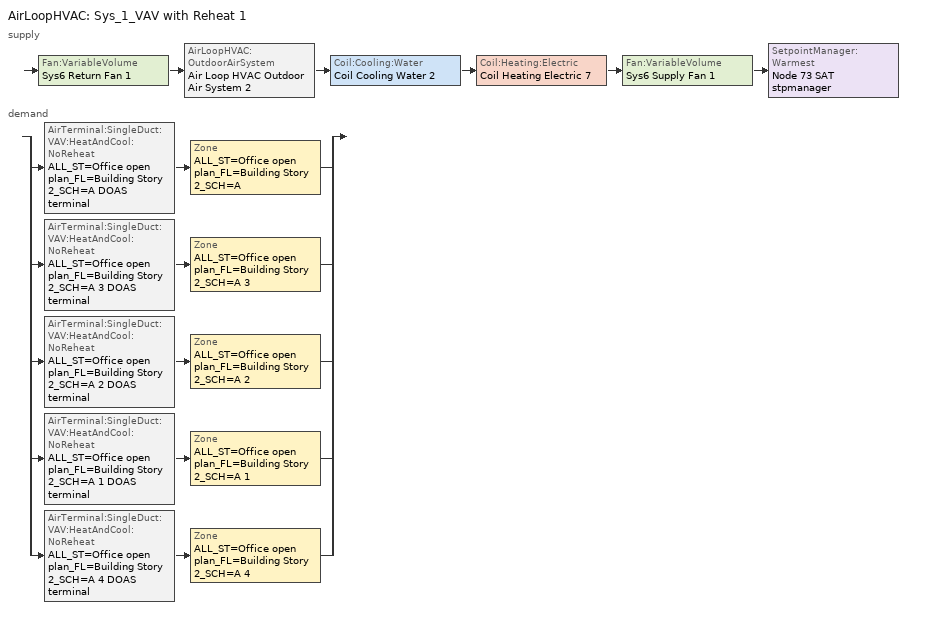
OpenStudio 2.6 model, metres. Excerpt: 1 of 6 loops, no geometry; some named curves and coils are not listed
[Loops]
AirLoopHVAC 'Sys_1_VAV with Reheat 1'
 supply: Fan:VariableVolume 'Sys6 Return Fan 1' > AirLoopHVAC:OutdoorAirSystem 'Air Loop HVAC Outdoor Air System 2' > Coil:Cooling:Water 'Coil Cooling Water 2' > Coil:Heating:Electric 'Coil Heating Electric 7' > Fan:VariableVolume 'Sys6 Supply Fan 1' > SetpointManager:Warmest 'Node 73 SAT stpmanager'
 demand: split
  | AirTerminal:SingleDuct:VAV:HeatAndCool:NoReheat 'ALL_ST=Office open plan_FL=Building Story 2_SCH=A DOAS terminal' > Zone 'ALL_ST=Office open plan_FL=Building Story 2_SCH=A'
  | AirTerminal:SingleDuct:VAV:HeatAndCool:NoReheat 'ALL_ST=Office open plan_FL=Building Story 2_SCH=A 3 DOAS terminal' > Zone 'ALL_ST=Office open plan_FL=Building Story 2_SCH=A 3'
  | AirTerminal:SingleDuct:VAV:HeatAndCool:NoReheat 'ALL_ST=Office open plan_FL=Building Story 2_SCH=A 2 DOAS terminal' > Zone 'ALL_ST=Office open plan_FL=Building Story 2_SCH=A 2'
  | AirTerminal:SingleDuct:VAV:HeatAndCool:NoReheat 'ALL_ST=Office open plan_FL=Building Story 2_SCH=A 1 DOAS terminal' > Zone 'ALL_ST=Office open plan_FL=Building Story 2_SCH=A 1'
  | AirTerminal:SingleDuct:VAV:HeatAndCool:NoReheat 'ALL_ST=Office open plan_FL=Building Story 2_SCH=A 4 DOAS terminal' > Zone 'ALL_ST=Office open plan_FL=Building Story 2_SCH=A 4'
[Sizing:Zone] Zone Cooling Design Supply Air Temperature Input Method=SupplyAirTemperature; Zone Cooling Design Supply Air Temperature Difference {deltaC}=11.11; Zone Heating Design Supply Air Temperature Input Method=SupplyAirTemperature; Zone Heating Design Supply Air Temperature Difference {deltaC}=11.11; Zone Cooling Design Supply Air Humidity Ratio {kg-H2O/kg-air}=0.0085; Zone Heating Design Supply Air Humidity Ratio {kg-H2O/kg-air}=0.008; Cooling Design Air Flow Method=DesignDay; Heating Design Air Flow Method=DesignDay; Account for Dedicated Outdoor Air System=No; Dedicated Outdoor Air System Control Strategy=NeutralSupplyAir; Dedicated Outdoor Air Low Setpoint Temperature for Design {C}=autosize; Dedicated Outdoor Air High Setpoint Temperature for Design {C}=autosize
Name | Zone Cooling Design Supply Air Temperature {C} | Zone Heating Design Supply Air Temperature {C} | Zone Heating Sizing Factor | Zone Cooling Sizing Factor
ALL_ST=Office open plan_FL=Building Story 2_SCH=A; ALL_ST=Office open plan_FL=Building Story 2_SCH=A 1; ALL_ST=Office open plan_FL=Building Story 2_SCH=A 2; ALL_ST=Office open plan_FL=Building Story 2_SCH=A 3; ALL_ST=Office open plan_FL=Building Story 2_SCH=A 4 | 13 | 43 | 1.3 | 1.1
ALL_ST=- undefined -_FL=Building Story 2_SCH=A; ALL_ST=- undefined -_FL=Building Story 1_SCH=A; ALL_ST=- undefined -_FL=Building Story 3_SCH=A | 14 | 40
[Zone equipment]
ALL_ST=Office open plan_FL=Building Story 2_SCH=A: ALL_ST=Office open plan_FL=Building Story 2_SCH=A DOAS terminal, Zone HVAC Baseboard Convective Electric 6, Zone HVAC Terminal Unit Variable Refrigerant Flow 6
ALL_ST=Office open plan_FL=Building Story 2_SCH=A 1: ALL_ST=Office open plan_FL=Building Story 2_SCH=A 1 DOAS terminal, Zone HVAC Baseboard Convective Electric 9, Zone HVAC Terminal Unit Variable Refrigerant Flow 9
ALL_ST=Office open plan_FL=Building Story 2_SCH=A 2: ALL_ST=Office open plan_FL=Building Story 2_SCH=A 2 DOAS terminal, Zone HVAC Baseboard Convective Electric 8, Zone HVAC Terminal Unit Variable Refrigerant Flow 8
ALL_ST=Office open plan_FL=Building Story 2_SCH=A 3: ALL_ST=Office open plan_FL=Building Story 2_SCH=A 3 DOAS terminal, Zone HVAC Baseboard Convective Electric 7, Zone HVAC Terminal Unit Variable Refrigerant Flow 7
ALL_ST=Office open plan_FL=Building Story 2_SCH=A 4: ALL_ST=Office open plan_FL=Building Story 2_SCH=A 4 DOAS terminal, Zone HVAC Baseboard Convective Electric 10, Zone HVAC Terminal Unit Variable Refrigerant Flow 10
[AirLoopHVAC]
Sys_1_VAV with Reheat 1: Availability Schedule=Sys_6_VAV with Reheat 1 Occ Sch; Design Supply Air Flow Rate {m3/s}=AutoSize
[Sizing:System]
Sys_1_VAV with Reheat 1: Type of Load to Size On=VentilationRequirement; Design Outdoor Air Flow Rate {m3/s}=Autosize; Minimum System Air Flow Ratio=0.3; Preheat Design Temperature {C}=7; Preheat Design Humidity Ratio {kg-H2O/kg-Air}=0.008; Precool Design Temperature {C}=12.8; Precool Design Humidity Ratio {kg-H2O/kg-Air}=0.008; Central Cooling Design Supply Air Temperature {C}=13; Central Heating Design Supply Air Temperature {C}=13.1; Sizing Option=NonCoincident; 100% Outdoor Air in Cooling=Yes; 100% Outdoor Air in Heating=Yes; Central Cooling Design Supply Air Humidity Ratio {kg-H2O/kg-Air}=0.0085; Central Heating Design Supply Air Humidity Ratio {kg-H2O/kg-Air}=0.008; Cooling Design Air Flow Method=DesignDay; Cooling Design Air Flow Rate {m3/s}=0; Heating Design Air Flow Method=DesignDay; Heating Design Air Flow Rate {m3/s}=0; System Outdoor Air Method=ZoneSum; Zone Maximum Outdoor Air Fraction=1; Cooling Supply Air Flow Rate Per Floor Area {m3/s-m2}=0.00996765; Cooling Fraction of Autosized Cooling Supply Air Flow Rate=1; Cooling Supply Air Flow Rate Per Unit Cooling Capacity {m3/s-W}=3.94755e-05; Heating Supply Air Flow Rate Per Floor Area {m3/s-m2}=0.00996765; Heating Fraction of Autosized Heating Supply Air Flow Rate=1; Heating Fraction of Autosized Cooling Supply Air Flow Rate=1; Heating Supply Air Flow Rate Per Unit Heating Capacity {m3/s-W}=3.15882e-05; Cooling Design Capacity Method=CoolingDesignCapacity; Cooling Design Capacity {W}=autosize; Cooling Design Capacity Per Floor Area {W/m2}=234.7; Fraction of Autosized Cooling Design Capacity=1; Heating Design Capacity Method=HeatingDesignCapacity; Heating Design Capacity {W}=autosize; Heating Design Capacity Per Floor Area {W/m2}=157; Fraction of Autosized Heating Design Capacity=1; Central Cooling Capacity Control Method=OnOff
[Fan:VariableVolume] Availability Schedule=Always On Discrete; Fan Efficiency=0.72; Maximum Flow Rate {m3/s}=Autosize; Fan Power Minimum Flow Rate Input Method=Fraction; Fan Power Minimum Flow Fraction=0.68; Fan Power Minimum Air Flow Rate {m3/s}=0; Motor In Airstream Fraction=1; Fan Power Coefficient 1=-2.4176; Fan Power Coefficient 2=9.5874; Fan Power Coefficient 3=-11.559; Fan Power Coefficient 4=5.4009; Fan Power Coefficient 5=0
Name | Pressure Rise {Pa} | Motor Efficiency
Sys6 Supply Fan 1 | 1000 | 0.8461
Sys6 Return Fan 1 | 250 | 0.4615
[Coil:Heating:Electric]
Coil Heating Electric 7: Availability Schedule=Always On Discrete
[Controller:OutdoorAir]
Controller Outdoor Air 2: Minimum Outdoor Air Flow Rate {m3/s}=autosize; Maximum Outdoor Air Flow Rate {m3/s}=Autosize; Economizer Control Type=DifferentialEnthalpy; Economizer Control Action Type=ModulateFlow; Lockout Type=NoLockout; Minimum Limit Type=FixedMinimum; Minimum Outdoor Air Schedule=Sys_6_VAV with Reheat 1 Occ Sch; Controller Mechanical Ventilation=Controller Mechanical Ventilation 2; High Humidity Control=No; Heat Recovery Bypass Control Type=BypassWhenWithinEconomizerLimits
[Controller:MechanicalVentilation]
Controller Mechanical Ventilation 2: Availability Schedule=Always On Discrete; System Outdoor Air Method=ZoneSum
[AirLoopHVAC:OutdoorAirSystem]
Air Loop HVAC Outdoor Air System 2: Controller=Controller Outdoor Air 2
[ZoneHVAC:Baseboard:Convective:Electric] Availability Schedule=Always On Discrete; Nominal Capacity {W}=autosize; Efficiency=1
Zone HVAC Baseboard Convective Electric 6; Zone HVAC Baseboard Convective Electric 7; Zone HVAC Baseboard Convective Electric 8; Zone HVAC Baseboard Convective Electric 9; Zone HVAC Baseboard Convective Electric 10
[AvailabilityManager:NightCycle] Control Type=CycleOnAny; Thermostat Tolerance {deltaC}=1; Cycling Run Time {s}=3600
Availability Manager Night Cycle 1; Availability Manager Night Cycle 2; Availability Manager Night Cycle 3
[Fan:OnOff] Availability Schedule=Always On Discrete; Fan Efficiency=0.72; Pressure Rise {Pa}=300; Maximum Flow Rate {m3/s}=autosize; Motor Efficiency=0.8; Motor In Airstream Fraction=1
Name | Fan Power Ratio Function of Speed Ratio Curve | Fan Efficiency Ratio Function of Speed Ratio Curve
Zone HVAC Terminal Unit Variable Refrigerant Flow 6 Fan | Fan On Off Power Curve 6 | Fan On Off Efficiency Curve 6
Zone HVAC Terminal Unit Variable Refrigerant Flow 7 Fan | Fan On Off Power Curve 7 | Fan On Off Efficiency Curve 7
Zone HVAC Terminal Unit Variable Refrigerant Flow 8 Fan | Fan On Off Power Curve 8 | Fan On Off Efficiency Curve 8
Zone HVAC Terminal Unit Variable Refrigerant Flow 9 Fan | Fan On Off Power Curve 9 | Fan On Off Efficiency Curve 9
Zone HVAC Terminal Unit Variable Refrigerant Flow 10 Fan | Fan On Off Power Curve 10 | Fan On Off Efficiency Curve 10
[SetpointManager:Warmest]
Node 73 SAT stpmanager: Control Variable=Temperature; Minimum Setpoint Temperature {C}=12; Maximum Setpoint Temperature {C}=35; Strategy=MaximumTemperature
[AirTerminal:SingleDuct:VAV:HeatAndCool:NoReheat] Availability Schedule=Always On Discrete; Maximum Air Flow Rate {m3/s}=autosize; Zone Minimum Air Flow Fraction=0
ALL_ST=Office open plan_FL=Building Story 2_SCH=A DOAS terminal; ALL_ST=Office open plan_FL=Building Story 2_SCH=A 3 DOAS terminal; ALL_ST=Office open plan_FL=Building Story 2_SCH=A 2 DOAS terminal; ALL_ST=Office open plan_FL=Building Story 2_SCH=A 1 DOAS terminal; ALL_ST=Office open plan_FL=Building Story 2_SCH=A 4 DOAS terminal
[AirConditioner:VariableRefrigerantFlow] Availability Schedule=Always On Discrete; Rated Total Cooling Capacity {W}=autosize; Rated Cooling COP {W/W}=3.7; Minimum Outdoor Temperature in Cooling Mode {C}=-5; Maximum Outdoor Temperature in Cooling Mode {C}=43; Rated Total Heating Capacity {W}=autosize; Rated Total Heating Capacity Sizing Ratio {W/W}=1; Rated Heating COP {W/W}=4.2; Minimum Outdoor Temperature in Heating Mode {C}=-20; Maximum Outdoor Temperature in Heating Mode {C}=30; Heating Performance Curve Outdoor Temperature Type=WetBulbTemperature; Minimum Heat Pump Part-Load Ratio=0.25; Master Thermostat Priority Control Type=LoadPriority; Heat Pump Waste Heat Recovery=Yes; Equivalent Piping Length used for Piping Correction Factor in Cooling Mode {m}=30; Vertical Height used for Piping Correction Factor {m}=10; Piping Correction Factor for Height in Cooling Mode Coefficient=-0.000386; Equivalent Piping Length used for Piping Correction Factor in Heating Mode {m}=30; Piping Correction Factor for Height in Heating Mode Coefficient=0; Crankcase Heater Power per Compressor {W}=15; Number of Compressors=3; Ratio of Compressor Size to Total Compressor Capacity=0.33; Maximum Outdoor Dry-bulb Temperature for Crankcase Heater {C}=7; Defrost Strategy=Resistive; Defrost Control=Timed; Defrost Time Period Fraction=0.058333; Resistive Defrost Heater Capacity {W}=1e-007; Maximum Outdoor Dry-bulb Temperature for Defrost Operation {C}=7; Water Condenser Volume Flow Rate {m3/s}=autosize; Evaporative Condenser Effectiveness=0.9; Evaporative Condenser Air Flow Rate {m3/s}=autosize; Evaporative Condenser Pump Rated Power Consumption {W}=autosize; Basin Heater Capacity {W/K}=0; Basin Heater Setpoint Temperature {C}=2; Fuel Type=Electricity; Minimum Outdoor Temperature in Heat Recovery Mode {C}=0; Maximum Outdoor Temperature in Heat Recovery Mode {C}=20; Initial Heat Recovery Cooling Capacity Fraction=0.5; Heat Recovery Cooling Capacity Time Constant {hr}=0.083; Initial Heat Recovery Cooling Energy Fraction=1; Heat Recovery Cooling Energy Time Constant {hr}=0; Initial Heat Recovery Heating Capacity Fraction=0.5; Heat Recovery Heating Capacity Time Constant {hr}=0.083; Initial Heat Recovery Heating Energy Fraction=0.5; Heat Recovery Heating Energy Time Constant {hr}=0
Name | Cooling Capacity Ratio Modifier Function of Low Temperature Curve | Cooling Capacity Ratio Boundary Curve | Cooling Capacity Ratio Modifier Function of High Temperature Curve | Cooling Energy Input Ratio Modifier Function of Low Temperature Curve | Cooling Energy Input Ratio Boundary Curve | Cooling Energy Input Ratio Modifier Function of High Temperature Curve | Cooling Energy Input Ratio Modifier Function of Low Part-Load Ratio Curve | Cooling Energy Input Ratio Modifier Function of High Part-Load Ratio Curve | Cooling Combination Ratio Correction Factor Curve | Cooling Part-Load Fraction Correlation Curve | Heating Capacity Ratio Modifier Function of Low Temperature Curve | Heating Capacity Ratio Boundary Curve | Heating Capacity Ratio Modifier Function of High Temperature Curve | Heating Energy Input Ratio Modifier Function of Low Temperature Curve | Heating Energy Input Ratio Boundary Curve | Heating Energy Input Ratio Modifier Function of High Temperature Curve | Heating Energy Input Ratio Modifier Function of Low Part-Load Ratio Curve | Heating Energy Input Ratio Modifier Function of High Part-Load Ratio Curve | Heating Combination Ratio Correction Factor Curve | Heating Part-Load Fraction Correlation Curve | Piping Correction Factor for Length in Cooling Mode Curve
Air Conditioner Variable Refrigerant Flow 1 | Air Conditioner Variable Refrigerant Flow 1 VRFCoolCapFT | Air Conditioner Variable Refrigerant Flow 1 VRFCoolCapFTBoundary | Air Conditioner Variable Refrigerant Flow 1 VRFCoolCapFTHi | Air Conditioner Variable Refrigerant Flow 1 VRFCoolEIRFT | Air Conditioner Variable Refrigerant Flow 1 VRFCoolEIRFTBoundary | Air Conditioner Variable Refrigerant Flow 1 VRFCoolEIRFTHi | Air Conditioner Variable Refrigerant Flow 1 CoolingEIRLowPLR | Air Conditioner Variable Refrigerant Flow 1 CoolingEIRHiPLR | Air Conditioner Variable Refrigerant Flow 1 CoolingCombRatio | Air Conditioner Variable Refrigerant Flow 1 VRFCPLFFPLR | Air Conditioner Variable Refrigerant Flow 1 VRFHeatCapFT | Air Conditioner Variable Refrigerant Flow 1 VRFHeatCapFTBoundary | Air Conditioner Variable Refrigerant Flow 1 VRFHeatCapFTHi | Air Conditioner Variable Refrigerant Flow 1 VRFHeatEIRFT | Air Conditioner Variable Refrigerant Flow 1 VRFHeatEIRFTBoundary | Air Conditioner Variable Refrigerant Flow 1 VRFHeatEIRFTHi | Air Conditioner Variable Refrigerant Flow 1 HeatingEIRLowPLR | Air Conditioner Variable Refrigerant Flow 1 HeatingEIRHiPLR | Air Conditioner Variable Refrigerant Flow 1 HeatingCombRatio | Air Conditioner Variable Refrigerant Flow 1 VRFCPLFFPLR | Air Conditioner Variable Refrigerant Flow 1 CoolingLengthCorrectionFactor
Air Conditioner Variable Refrigerant Flow 2 | Air Conditioner Variable Refrigerant Flow 2 VRFCoolCapFT | Air Conditioner Variable Refrigerant Flow 2 VRFCoolCapFTBoundary | Air Conditioner Variable Refrigerant Flow 2 VRFCoolCapFTHi | Air Conditioner Variable Refrigerant Flow 2 VRFCoolEIRFT | Air Conditioner Variable Refrigerant Flow 2 VRFCoolEIRFTBoundary | Air Conditioner Variable Refrigerant Flow 2 VRFCoolEIRFTHi | Air Conditioner Variable Refrigerant Flow 2 CoolingEIRLowPLR | Air Conditioner Variable Refrigerant Flow 2 CoolingEIRHiPLR | Air Conditioner Variable Refrigerant Flow 2 CoolingCombRatio | Air Conditioner Variable Refrigerant Flow 2 VRFCPLFFPLR | Air Conditioner Variable Refrigerant Flow 2 VRFHeatCapFT | Air Conditioner Variable Refrigerant Flow 2 VRFHeatCapFTBoundary | Air Conditioner Variable Refrigerant Flow 2 VRFHeatCapFTHi | Air Conditioner Variable Refrigerant Flow 2 VRFHeatEIRFT | Air Conditioner Variable Refrigerant Flow 2 VRFHeatEIRFTBoundary | Air Conditioner Variable Refrigerant Flow 2 VRFHeatEIRFTHi | Air Conditioner Variable Refrigerant Flow 2 HeatingEIRLowPLR | Air Conditioner Variable Refrigerant Flow 2 HeatingEIRHiPLR | Air Conditioner Variable Refrigerant Flow 2 HeatingCombRatio | Air Conditioner Variable Refrigerant Flow 2 VRFCPLFFPLR | Air Conditioner Variable Refrigerant Flow 2 CoolingLengthCorrectionFactor
Air Conditioner Variable Refrigerant Flow 3 | Air Conditioner Variable Refrigerant Flow 3 VRFCoolCapFT | Air Conditioner Variable Refrigerant Flow 3 VRFCoolCapFTBoundary | Air Conditioner Variable Refrigerant Flow 3 VRFCoolCapFTHi | Air Conditioner Variable Refrigerant Flow 3 VRFCoolEIRFT | Air Conditioner Variable Refrigerant Flow 3 VRFCoolEIRFTBoundary | Air Conditioner Variable Refrigerant Flow 3 VRFCoolEIRFTHi | Air Conditioner Variable Refrigerant Flow 3 CoolingEIRLowPLR | Air Conditioner Variable Refrigerant Flow 3 CoolingEIRHiPLR | Air Conditioner Variable Refrigerant Flow 3 CoolingCombRatio | Air Conditioner Variable Refrigerant Flow 3 VRFCPLFFPLR | Air Conditioner Variable Refrigerant Flow 3 VRFHeatCapFT | Air Conditioner Variable Refrigerant Flow 3 VRFHeatCapFTBoundary | Air Conditioner Variable Refrigerant Flow 3 VRFHeatCapFTHi | Air Conditioner Variable Refrigerant Flow 3 VRFHeatEIRFT | Air Conditioner Variable Refrigerant Flow 3 VRFHeatEIRFTBoundary | Air Conditioner Variable Refrigerant Flow 3 VRFHeatEIRFTHi | Air Conditioner Variable Refrigerant Flow 3 HeatingEIRLowPLR | Air Conditioner Variable Refrigerant Flow 3 HeatingEIRHiPLR | Air Conditioner Variable Refrigerant Flow 3 HeatingCombRatio | Air Conditioner Variable Refrigerant Flow 3 VRFCPLFFPLR | Air Conditioner Variable Refrigerant Flow 3 CoolingLengthCorrectionFactor
[ZoneHVAC:TerminalUnit:VariableRefrigerantFlow] Terminal Unit Availability schedule=Always On Discrete; Supply Air Flow Rate During Cooling Operation {m3/s}=autosize; Supply Air Flow Rate When No Cooling is Needed {m3/s}=autosize; Supply Air Flow Rate During Heating Operation {m3/s}=autosize; Supply Air Flow Rate When No Heating is Needed {m3/s}=autosize; Outdoor Air Flow Rate During Cooling Operation {m3/s}=autosize; Outdoor Air Flow Rate During Heating Operation {m3/s}=autosize; Outdoor Air Flow Rate When No Cooling or Heating is Needed {m3/s}=autosize; Supply Air Fan Operating Mode Schedule=Always On Discrete; Zone Terminal Unit On Parasitic Electric Energy Use {W}=30; Zone Terminal Unit Off Parasitic Electric Energy Use {W}=20; Rated Total Heating Capacity Sizing Ratio {W/W}=1
Name | Supply Air Fan | Cooling Coil | Heating Coil
Zone HVAC Terminal Unit Variable Refrigerant Flow 6 | Zone HVAC Terminal Unit Variable Refrigerant Flow 6 Fan | Zone HVAC Terminal Unit Variable Refrigerant Flow 6 Cooling Coil | Zone HVAC Terminal Unit Variable Refrigerant Flow 6 Heating Coil
Zone HVAC Terminal Unit Variable Refrigerant Flow 7 | Zone HVAC Terminal Unit Variable Refrigerant Flow 7 Fan | Zone HVAC Terminal Unit Variable Refrigerant Flow 7 Cooling Coil | Zone HVAC Terminal Unit Variable Refrigerant Flow 7 Heating Coil
Zone HVAC Terminal Unit Variable Refrigerant Flow 8 | Zone HVAC Terminal Unit Variable Refrigerant Flow 8 Fan | Zone HVAC Terminal Unit Variable Refrigerant Flow 8 Cooling Coil | Zone HVAC Terminal Unit Variable Refrigerant Flow 8 Heating Coil
Zone HVAC Terminal Unit Variable Refrigerant Flow 9 | Zone HVAC Terminal Unit Variable Refrigerant Flow 9 Fan | Zone HVAC Terminal Unit Variable Refrigerant Flow 9 Cooling Coil | Zone HVAC Terminal Unit Variable Refrigerant Flow 9 Heating Coil
Zone HVAC Terminal Unit Variable Refrigerant Flow 10 | Zone HVAC Terminal Unit Variable Refrigerant Flow 10 Fan | Zone HVAC Terminal Unit Variable Refrigerant Flow 10 Cooling Coil | Zone HVAC Terminal Unit Variable Refrigerant Flow 10 Heating Coil
[Coil:Cooling:DX:VariableRefrigerantFlow] Availability Schedule=Always On Discrete; Rated Total Cooling Capacity {W}=autosize; Rated Sensible Heat Ratio=autosize; Rated Air Flow Rate {m3/s}=autosize
Name | Cooling Capacity Ratio Modifier Function of Temperature Curve | Cooling Capacity Modifier Curve Function of Flow Fraction
Zone HVAC Terminal Unit Variable Refrigerant Flow 6 Cooling Coil | VRFTUCoolCapFT 5 | VRFACCoolCapFFF 5
Zone HVAC Terminal Unit Variable Refrigerant Flow 7 Cooling Coil | VRFTUCoolCapFT 6 | VRFACCoolCapFFF 6
Zone HVAC Terminal Unit Variable Refrigerant Flow 8 Cooling Coil | VRFTUCoolCapFT 7 | VRFACCoolCapFFF 7
Zone HVAC Terminal Unit Variable Refrigerant Flow 9 Cooling Coil | VRFTUCoolCapFT 8 | VRFACCoolCapFFF 8
Zone HVAC Terminal Unit Variable Refrigerant Flow 10 Cooling Coil | VRFTUCoolCapFT 9 | VRFACCoolCapFFF 9
[Coil:Heating:DX:VariableRefrigerantFlow] Availability Schedule=Always On Discrete; Rated Total Heating Capacity {W}=autosize; Rated Air Flow Rate {m3/s}=autosize
Name | Heating Capacity Ratio Modifier Function of Temperature Curve | Heating Capacity Modifier Function of Flow Fraction Curve
Zone HVAC Terminal Unit Variable Refrigerant Flow 6 Heating Coil | Coil Heating DX Variable Refrigerant Flow 1 VRFTUHeatCAPFT 5 | Coil Heating DX Variable Refrigerant Flow 1 VRFACCoolCapFFF 5
Zone HVAC Terminal Unit Variable Refrigerant Flow 7 Heating Coil | Coil Heating DX Variable Refrigerant Flow 1 VRFTUHeatCAPFT 6 | Coil Heating DX Variable Refrigerant Flow 1 VRFACCoolCapFFF 6
Zone HVAC Terminal Unit Variable Refrigerant Flow 8 Heating Coil | Coil Heating DX Variable Refrigerant Flow 1 VRFTUHeatCAPFT 7 | Coil Heating DX Variable Refrigerant Flow 1 VRFACCoolCapFFF 7
Zone HVAC Terminal Unit Variable Refrigerant Flow 9 Heating Coil | Coil Heating DX Variable Refrigerant Flow 1 VRFTUHeatCAPFT 8 | Coil Heating DX Variable Refrigerant Flow 1 VRFACCoolCapFFF 8
Zone HVAC Terminal Unit Variable Refrigerant Flow 10 Heating Coil | Coil Heating DX Variable Refrigerant Flow 1 VRFTUHeatCAPFT 9 | Coil Heating DX Variable Refrigerant Flow 1 VRFACCoolCapFFF 9
[Schedule:Ruleset]
Sys_6_VAV with Reheat 1 Occ Sch: Default Day Schedule=Sys_6_VAV with Reheat 1 Occ Sch Default; Summer Design Day Schedule=Sys_6_VAV with Reheat 1 Occ Sch Summer Design Day; Winter Design Day Schedule=Sys_6_VAV with Reheat 1 Occ Sch Winter Design Day
[Schedule:Day]
Sys_6_VAV with Reheat 1 Occ Sch Default; Sys_6_VAV with Reheat 1 Occ Sch Winter Design Day; Sys_6_VAV with Reheat 1 Occ Sch Summer Design Day: 24, 0, 1
Sys_6_VAV with Reheat 1 Occ Sch Monday; Sys_6_VAV with Reheat 1 Occ Sch Tuesday; Sys_6_VAV with Reheat 1 Occ Sch Wednesday; Sys_6_VAV with Reheat 1 Occ Sch Thursday; Sys_6_VAV with Reheat 1 Occ Sch Friday: 8, 0, 0, 19, 0, 1, 24, 0, 0
Sys_6_VAV with Reheat 1 Occ Sch Saturday; Sys_6_VAV with Reheat 1 Occ Sch Sunday: 24, 0, 0
[Schedule:Rule] Schedule Ruleset=Sys_6_VAV with Reheat 1 Occ Sch; Date Specification Type=DateRange; Start Month=1; Start Day=1; End Month=12
Sys_6_VAV with Reheat 1 Occ Sch Monday Rule: Rule Order=6; Day Schedule=Sys_6_VAV with Reheat 1 Occ Sch Monday; Apply Monday=Yes; End Day=25
Sys_6_VAV with Reheat 1 Occ Sch Tuesday Rule: Rule Order=5; Day Schedule=Sys_6_VAV with Reheat 1 Occ Sch Tuesday; End Day=26; Apply Tuesday=Yes
Sys_6_VAV with Reheat 1 Occ Sch Wednesday Rule: Rule Order=4; Day Schedule=Sys_6_VAV with Reheat 1 Occ Sch Wednesday; End Day=27; Apply Wednesday=Yes
Sys_6_VAV with Reheat 1 Occ Sch Thursday Rule: Rule Order=3; Day Schedule=Sys_6_VAV with Reheat 1 Occ Sch Thursday; End Day=28; Apply Thursday=Yes
Sys_6_VAV with Reheat 1 Occ Sch Friday Rule: Rule Order=2; Day Schedule=Sys_6_VAV with Reheat 1 Occ Sch Friday; End Day=29; Apply Friday=Yes
Sys_6_VAV with Reheat 1 Occ Sch Saturday Rule: Rule Order=1; Day Schedule=Sys_6_VAV with Reheat 1 Occ Sch Saturday; End Day=30; Apply Saturday=Yes
Sys_6_VAV with Reheat 1 Occ Sch Sunday Rule: Rule Order=0; Day Schedule=Sys_6_VAV with Reheat 1 Occ Sch Sunday; End Day=31; Apply Sunday=Yes
[Schedule:Constant]
Always On Discrete: Value=1
[Curve:Biquadratic]
Name | Coefficient1 Constant | Coefficient2 x | Coefficient3 x**2 | Coefficient4 y | Coefficient5 y**2 | Coefficient6 x*y | Minimum Value of x | Maximum Value of x | Minimum Value of y | Maximum Value of y | Minimum Curve Output | Maximum Curve Output
Air Conditioner Variable Refrigerant Flow 1 VRFCoolCapFT | 0.576883 | 0.017448 | 0.000583269 | -1.76324e-06 | -7.474e-09 | -1.30413e-07 | 15 | 24 | -5 | 23
VRFTUCoolCapFT 5; VRFTUCoolCapFT 6; VRFTUCoolCapFT 7; VRFTUCoolCapFT 8; VRFTUCoolCapFT 9 | 0.0585884 | 0.0587397 | -0.000210275 | 0.010937 | -0.000121955 | -0.000524662 | 15 | 23.89 | 20 | 43.33 | 0.8083 | 1.2583
Coil Heating DX Variable Refrigerant Flow 1 VRFTUHeatCAPFT 5; Coil Heating DX Variable Refrigerant Flow 1 VRFTUHeatCAPFT 6; Coil Heating DX Variable Refrigerant Flow 1 VRFTUHeatCAPFT 7; Coil Heating DX Variable Refrigerant Flow 1 VRFTUHeatCAPFT 8; Coil Heating DX Variable Refrigerant Flow 1 VRFTUHeatCAPFT 9 | 0.375444 | 0.0668191 | -0.00194171 | 0.0442618 | -0.000400958 | -0.00148198 | 21.11 | 27.22 | -15 | 18.33 | 0.6074 | 1
[Curve:Quadratic] Coefficient1 Constant=0.8; Coefficient2 x=0.2; Coefficient3 x**2=0; Minimum Value of x=0.5; Maximum Value of x=1.5
VRFACCoolCapFFF 5; Coil Heating DX Variable Refrigerant Flow 1 VRFACCoolCapFFF 5; VRFACCoolCapFFF 6; Coil Heating DX Variable Refrigerant Flow 1 VRFACCoolCapFFF 6; VRFACCoolCapFFF 7; Coil Heating DX Variable Refrigerant Flow 1 VRFACCoolCapFFF 7; VRFACCoolCapFFF 8; Coil Heating DX Variable Refrigerant Flow 1 VRFACCoolCapFFF 8; VRFACCoolCapFFF 9; Coil Heating DX Variable Refrigerant Flow 1 VRFACCoolCapFFF 9
[Curve:Cubic] Coefficient4 x**3=0
Name | Coefficient1 Constant | Coefficient2 x | Coefficient3 x**2 | Minimum Value of x | Maximum Value of x
Air Conditioner Variable Refrigerant Flow 1 VRFCoolCapFTBoundary | 25.73 | -0.0315004 | -0.014166 | 11 | 30
Fan On Off Efficiency Curve 6; Fan On Off Efficiency Curve 7; Fan On Off Efficiency Curve 8; Fan On Off Efficiency Curve 9; Fan On Off Efficiency Curve 10 | 1 | 0 | 0 | 0 | 1
[Curve:Exponent] Coefficient1 Constant=1; Coefficient2 Constant=0; Coefficient3 Constant=0; Minimum Value of x=0; Maximum Value of x=1
Fan On Off Power Curve 6; Fan On Off Power Curve 7; Fan On Off Power Curve 8; Fan On Off Power Curve 9; Fan On Off Power Curve 10
